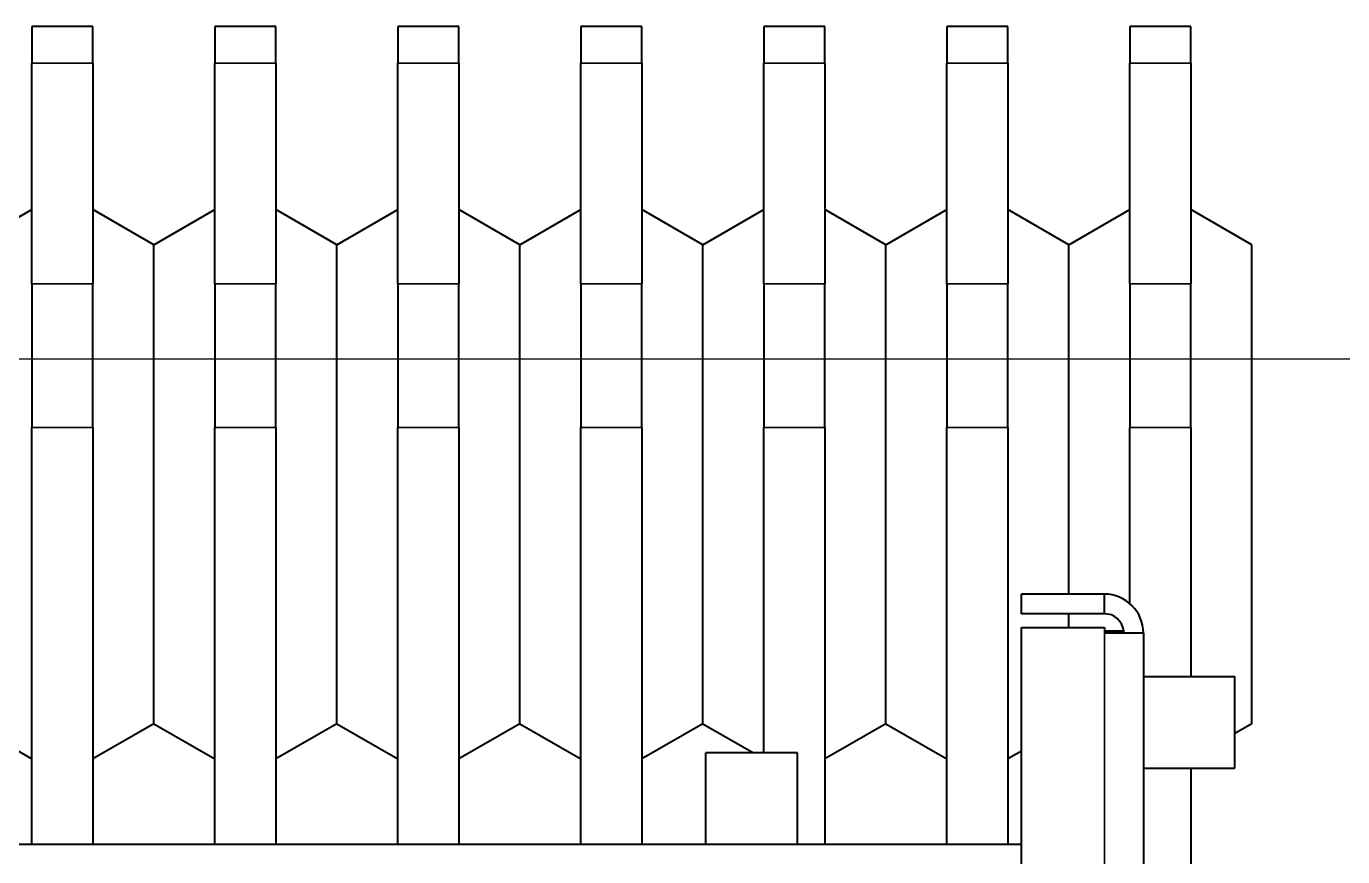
# Model space of a CAD drawing. Header units: millimetres. Extents: x 0 to 5945, y 0 to 4205.
# Drawn here: x 1184.6 to 1400.3, y 1708 to 1844 of the extents above; entities that cross this region are included whole.
import ezdxf

# ---------------------------------------------------------------- set-up
doc = ezdxf.new("R2010")
doc.units = ezdxf.units.MM
doc.header["$LTSCALE"] = 5
for name, color, linetype, lineweight in [('가시적인 것(ISO)', 3, 'Continuous', 40), ('가시적인 좁은 것(ISO)', 3, 'Continuous', 35), ('기호(ISO)', 5, 'Continuous', 25)]:
    doc.layers.add(name, color=color, linetype=linetype, lineweight=lineweight)

# ---------------------------------------------------------------- blocks, each defined once
blk = doc.blocks.new('품번기호5')
at = {"layer": '기호(ISO)', "color": 7}
blk.add_line((216.584, 357.901), (308.217, 357.901), dxfattribs=at)

msp = doc.modelspace()

# ---------------------------------------------------------------- linework, layer by layer
at = {"layer": '가시적인 것(ISO)'}
for p, q in [((1185.4517, 1843.9862), (1185.4517, 1837.9555)), ((1195.4517, 1843.9862), (1185.4517, 1843.9862)), ((1195.4517, 1837.9555), (1195.4517, 1843.9862)), ((1215.4517, 1843.9862), (1215.4517, 1837.9555)), ((1225.4517, 1843.9862), (1215.4517, 1843.9862)), ((1225.4517, 1837.9555), (1225.4517, 1843.9862)), ((1245.4517, 1843.9862), (1245.4517, 1837.9555)), ((1255.4517, 1843.9862), (1245.4517, 1843.9862)), ((1255.4517, 1837.9555), (1255.4517, 1843.9862)), ((1275.4517, 1843.9862), (1275.4517, 1837.9555)), ((1285.4517, 1843.9862), (1275.4517, 1843.9862)), ((1285.4517, 1837.9555), (1285.4517, 1843.9862)), ((1305.4517, 1843.9862), (1305.4517, 1837.9555)), ((1315.4517, 1843.9862), (1305.4517, 1843.9862)), ((1315.4517, 1837.9555), (1315.4517, 1843.9862)), ((1335.4517, 1843.9862), (1335.4517, 1837.9555)), ((1345.4517, 1843.9862), (1335.4517, 1843.9862)), ((1345.4517, 1837.9555), (1345.4517, 1843.9862)), ((1365.4517, 1843.9862), (1365.4517, 1837.9555)), ((1375.4517, 1843.9862), (1365.4517, 1843.9862)), ((1375.4517, 1837.9555), (1375.4517, 1843.9862)), ((1185.4517, 1801.7956), (1185.4517, 1837.9555)), ((1195.4517, 1837.9555), (1195.4517, 1801.7956)), ((1215.4517, 1801.7956), (1215.4517, 1837.9555)), ((1225.4517, 1837.9555), (1225.4517, 1801.7956)), ((1245.4517, 1801.7956), (1245.4517, 1837.9555)), ((1255.4517, 1837.9555), (1255.4517, 1801.7956)), ((1275.4517, 1801.7956), (1275.4517, 1837.9555)), ((1285.4517, 1837.9555), (1285.4517, 1801.7956)), ((1305.4517, 1801.7956), (1305.4517, 1837.9555)), ((1315.4517, 1837.9555), (1315.4517, 1801.7956)), ((1335.4517, 1801.7956), (1335.4517, 1837.9555)), ((1345.4517, 1837.9555), (1345.4517, 1801.7956)), ((1365.4517, 1801.7956), (1365.4517, 1837.9555)), ((1375.4517, 1837.9555), (1375.4517, 1801.7956)), ((1175.4517, 1808.2127), (1185.4517, 1813.9862)), ((1205.4517, 1808.2127), (1195.4517, 1813.9862)), ((1205.4517, 1808.2127), (1215.4517, 1813.9862)), ((1235.4517, 1808.2127), (1225.4517, 1813.9862)), ((1235.4517, 1808.2127), (1245.4517, 1813.9862)), ((1265.4517, 1808.2127), (1255.4517, 1813.9862)), ((1265.4517, 1808.2127), (1275.4517, 1813.9862)), ((1295.4517, 1808.2127), (1285.4517, 1813.9862)), ((1295.4517, 1808.2127), (1305.4517, 1813.9862)), ((1325.4517, 1808.2127), (1315.4517, 1813.9862)), ((1325.4517, 1808.2127), (1335.4517, 1813.9862)), ((1355.4517, 1808.2127), (1345.4517, 1813.9862)), ((1355.4517, 1808.2127), (1365.4517, 1813.9862)), ((1385.4517, 1808.2127), (1375.4517, 1813.9862)), ((1205.4517, 1729.7598), (1205.4517, 1808.2127)), ((1235.4517, 1729.7598), (1235.4517, 1808.2127)), ((1265.4517, 1729.7598), (1265.4517, 1808.2127)), ((1295.4517, 1729.7598), (1295.4517, 1808.2127)), ((1325.4517, 1729.7598), (1325.4517, 1808.2127)), ((1355.4517, 1750.9862), (1355.4517, 1808.2127)), ((1385.4517, 1729.7598), (1385.4517, 1808.2127)), ((1185.4517, 1801.7956), (1185.4517, 1778.3033)), ((1195.4517, 1778.3033), (1195.4517, 1801.7956)), ((1215.4517, 1801.7956), (1215.4517, 1778.3033)), ((1225.4517, 1778.3033), (1225.4517, 1801.7956)), ((1245.4517, 1801.7956), (1245.4517, 1778.3033)), ((1255.4517, 1778.3033), (1255.4517, 1801.7956)), ((1275.4517, 1801.7956), (1275.4517, 1778.3033)), ((1285.4517, 1778.3033), (1285.4517, 1801.7956)), ((1305.4517, 1801.7956), (1305.4517, 1778.3033)), ((1315.4517, 1778.3033), (1315.4517, 1801.7956)), ((1335.4517, 1801.7956), (1335.4517, 1778.3033)), ((1345.4517, 1778.3033), (1345.4517, 1801.7956)), ((1365.4517, 1801.7956), (1365.4517, 1778.3033)), ((1375.4517, 1778.3033), (1375.4517, 1801.7956)), ((1185.4517, 1709.9862), (1185.4517, 1778.3033)), ((1195.4517, 1778.3033), (1195.4517, 1709.9862)), ((1215.4517, 1709.9862), (1215.4517, 1778.3033)), ((1225.4517, 1778.3033), (1225.4517, 1709.9862)), ((1245.4517, 1709.9862), (1245.4517, 1778.3033)), ((1255.4517, 1778.3033), (1255.4517, 1709.9862)), ((1275.4517, 1709.9862), (1275.4517, 1778.3033)), ((1285.4517, 1778.3033), (1285.4517, 1709.9862)), ((1305.4517, 1724.9862), (1305.4517, 1778.3033)), ((1315.4517, 1778.3033), (1315.4517, 1709.9862)), ((1335.4517, 1709.9862), (1335.4517, 1778.3033)), ((1345.4517, 1778.3033), (1345.4517, 1709.9862)), ((1365.4517, 1749.4153), (1365.4517, 1778.3033)), ((1375.4517, 1778.3033), (1375.4517, 1737.4862)), ((1361.2517, 1750.9862), (1347.6517, 1750.9862)), ((1347.6517, 1747.7862), (1347.6517, 1750.9862)), ((1361.2517, 1747.7862), (1361.2517, 1750.9862)), ((1361.2517, 1747.7862), (1347.6517, 1747.7862)), ((1355.4517, 1745.5235), (1355.4517, 1747.7862)), ((1347.6517, 1745.5235), (1361.2517, 1745.5235)), ((1347.6517, 1184.449), (1347.6517, 1745.5235)), ((1361.2517, 1745.5235), (1361.2517, 1744.5862)), ((1367.6517, 1744.5862), (1361.2517, 1744.5862)), ((1361.4517, 1744.9862), (1364.4517, 1744.9862)), ((1361.4517, 1744.9862), (1361.4517, 1744.5862)), ((1364.4517, 1744.5862), (1364.4517, 1744.9862)), ((1367.6517, 1744.5862), (1367.6517, 1185.3862)), ((1367.6517, 1737.4862), (1382.6517, 1737.4862)), ((1382.6517, 1722.4862), (1382.6517, 1737.4862)), ((1175.4517, 1729.7598), (1185.4517, 1723.9862)), ((1205.4517, 1729.7598), (1195.4517, 1723.9862)), ((1205.4517, 1729.7598), (1215.4517, 1723.9862)), ((1235.4517, 1729.7598), (1225.4517, 1723.9862)), ((1235.4517, 1729.7598), (1245.4517, 1723.9862)), ((1265.4517, 1729.7598), (1255.4517, 1723.9862)), ((1265.4517, 1729.7598), (1275.4517, 1723.9862)), ((1295.4517, 1729.7598), (1285.4517, 1723.9862)), ((1295.4517, 1729.7598), (1303.7196, 1724.9862)), ((1325.4517, 1729.7598), (1315.4517, 1723.9862)), ((1325.4517, 1729.7598), (1335.4517, 1723.9862)), ((1385.4517, 1729.7598), (1382.6517, 1728.1432)), ((1310.9517, 1724.9862), (1295.9517, 1724.9862)), ((1295.9517, 1709.9862), (1295.9517, 1724.9862)), ((1310.9517, 1709.9862), (1310.9517, 1724.9862)), ((1347.6517, 1725.2564), (1345.4517, 1723.9862)), ((1367.6517, 1722.4862), (1382.6517, 1722.4862)), ((1375.4517, 1722.4862), (1375.4517, 809.6692)), ((1347.6517, 1709.9862), (914.1517, 1709.9862))]:
    msp.add_line(p, q, dxfattribs=at)
for radius, start in [(6.4, 0), (3.2, 7.180756)]:
    msp.add_arc((1361.2517, 1744.5862), radius, start, 90, dxfattribs=at)
at = {"layer": '가시적인 좁은 것(ISO)'}
for p, q in [((1195.4517, 1837.9555), (1185.4517, 1837.9555)), ((1225.4517, 1837.9555), (1215.4517, 1837.9555)), ((1255.4517, 1837.9555), (1245.4517, 1837.9555)), ((1285.4517, 1837.9555), (1275.4517, 1837.9555)), ((1315.4517, 1837.9555), (1305.4517, 1837.9555)), ((1345.4517, 1837.9555), (1335.4517, 1837.9555)), ((1375.4517, 1837.9555), (1365.4517, 1837.9555)), ((1185.4517, 1801.7956), (1195.4517, 1801.7956)), ((1215.4517, 1801.7956), (1225.4517, 1801.7956)), ((1245.4517, 1801.7956), (1255.4517, 1801.7956)), ((1275.4517, 1801.7956), (1285.4517, 1801.7956)), ((1305.4517, 1801.7956), (1315.4517, 1801.7956)), ((1335.4517, 1801.7956), (1345.4517, 1801.7956)), ((1365.4517, 1801.7956), (1375.4517, 1801.7956)), ((1185.4517, 1778.3033), (1195.4517, 1778.3033)), ((1215.4517, 1778.3033), (1225.4517, 1778.3033)), ((1245.4517, 1778.3033), (1255.4517, 1778.3033)), ((1275.4517, 1778.3033), (1285.4517, 1778.3033)), ((1305.4517, 1778.3033), (1315.4517, 1778.3033)), ((1335.4517, 1778.3033), (1345.4517, 1778.3033)), ((1365.4517, 1778.3033), (1375.4517, 1778.3033)), ((1361.2517, 1185.3862), (1361.2517, 1744.5862))]:
    msp.add_line(p, q, dxfattribs=at)

# ---------------------------------------------------------------- block references
at = {"layer": '기호(ISO)', "xscale": 5, "yscale": 5, "zscale": 5}
msp.add_blockref('품번기호5', (0, 0), dxfattribs=at)

doc.saveas('drawing.dxf')
